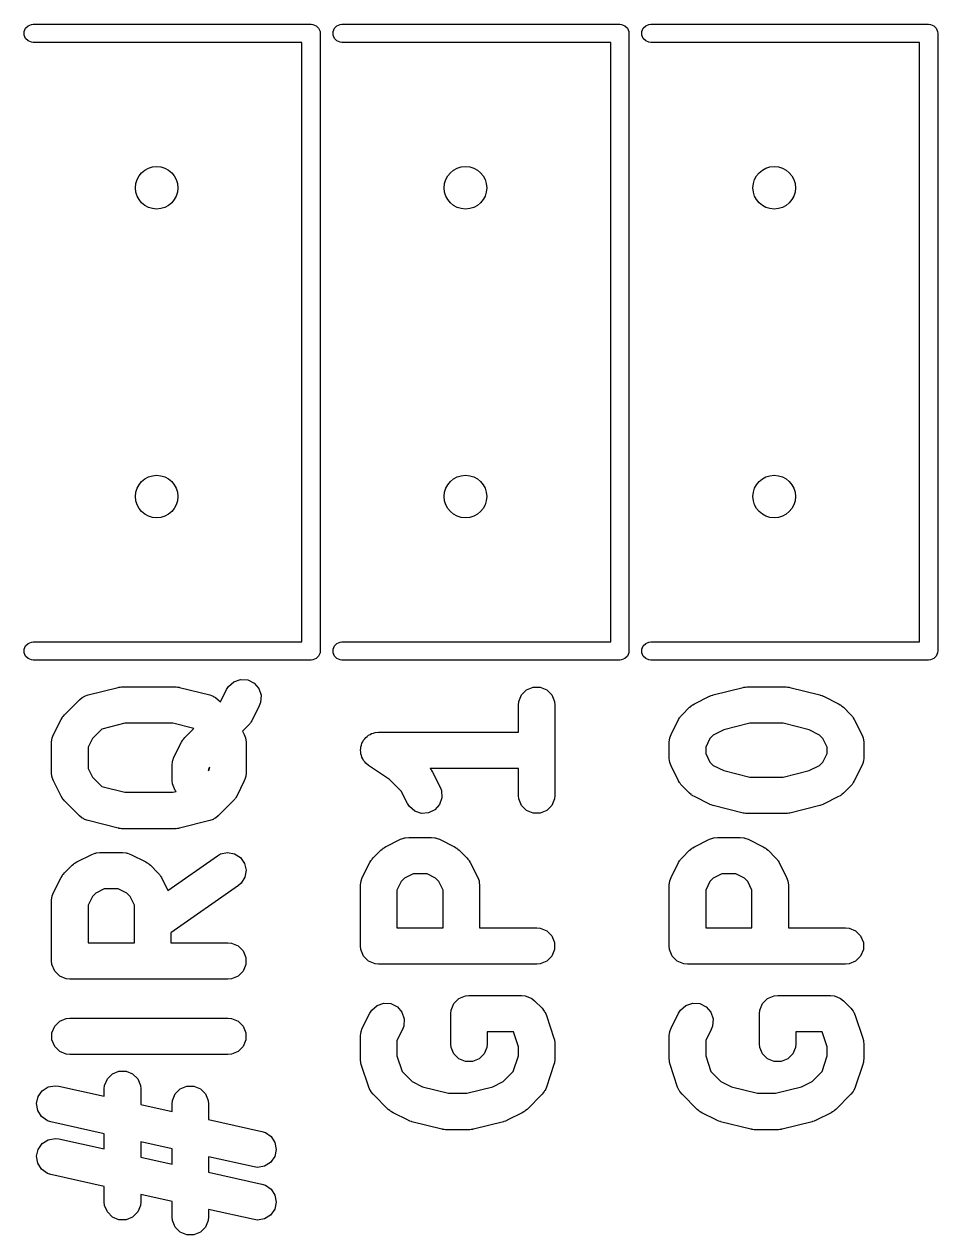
# Model space of a CAD drawing. Extents: x 4.85 to 7.17, y -4.82 to -3.28.
# Drawn here: x 5.8582 to 6.154, y -4.8171 to -4.4251 of the extents above; entities that cross this region are included whole.
import ezdxf

# ---------------------------------------------------------------- set-up
doc = ezdxf.new("R2010")
doc.units = 0
doc.header["$MEASUREMENT"] = 0
doc.layers.add('BLACK', color=7, linetype='CONTINUOUS')

msp = doc.modelspace()

# ---------------------------------------------------------------- linework, layer by layer
at = {"layer": 'BLACK', "linetype": 'CONTINUOUS'}
for p, q in [((5.85861, -4.42642), (5.85942, -4.4256)), ((5.85942, -4.4256), (5.86049, -4.42516)), ((5.86049, -4.42516), (5.86106, -4.42511)), ((5.86106, -4.42511), (5.95106, -4.42511)), ((5.95106, -4.42511), (5.95164, -4.42516)), ((5.95164, -4.42516), (5.95271, -4.4256)), ((5.95271, -4.4256), (5.95352, -4.42642)), ((5.95861, -4.42642), (5.95942, -4.4256)), ((5.95942, -4.4256), (5.96049, -4.42516)), ((5.96049, -4.42516), (5.96106, -4.42511)), ((5.96106, -4.42511), (6.05106, -4.42511)), ((6.05106, -4.42511), (6.05164, -4.42516)), ((6.05164, -4.42516), (6.05271, -4.4256)), ((6.05271, -4.4256), (6.05352, -4.42642)), ((6.05861, -4.42642), (6.05942, -4.4256)), ((6.05942, -4.4256), (6.06049, -4.42516)), ((6.06049, -4.42516), (6.06106, -4.42511)), ((6.06106, -4.42511), (6.15106, -4.42511)), ((6.15106, -4.42511), (6.15164, -4.42516)), ((6.15164, -4.42516), (6.15271, -4.4256)), ((6.15271, -4.4256), (6.15352, -4.42642)), ((5.85817, -4.42748), (5.85861, -4.42642)), ((5.85817, -4.42863), (5.85817, -4.42748)), ((5.85861, -4.4297), (5.85817, -4.42863)), ((5.95352, -4.42642), (5.95396, -4.42748)), ((5.95396, -4.42748), (5.95402, -4.42806)), ((5.95402, -4.42806), (5.95402, -4.62806)), ((5.95817, -4.42748), (5.95861, -4.42642)), ((5.95817, -4.42863), (5.95817, -4.42748)), ((5.95861, -4.4297), (5.95817, -4.42863)), ((6.05352, -4.42642), (6.05396, -4.42748)), ((6.05396, -4.42748), (6.05402, -4.42806)), ((6.05402, -4.42806), (6.05402, -4.62806)), ((6.05817, -4.42748), (6.05861, -4.42642)), ((6.05817, -4.42863), (6.05817, -4.42748)), ((6.05861, -4.4297), (6.05817, -4.42863)), ((6.15352, -4.42642), (6.15396, -4.42748)), ((6.15396, -4.42748), (6.15402, -4.42806)), ((6.15402, -4.42806), (6.15402, -4.62806)), ((5.85942, -4.43051), (5.85861, -4.4297)), ((5.86049, -4.43095), (5.85942, -4.43051)), ((5.86106, -4.43101), (5.86049, -4.43095)), ((5.94811, -4.43101), (5.86106, -4.43101)), ((5.94811, -4.62511), (5.94811, -4.43101)), ((5.95942, -4.43051), (5.95861, -4.4297)), ((5.96049, -4.43095), (5.95942, -4.43051)), ((5.96106, -4.43101), (5.96049, -4.43095)), ((6.04811, -4.43101), (5.96106, -4.43101)), ((6.04811, -4.62511), (6.04811, -4.43101)), ((6.05942, -4.43051), (6.05861, -4.4297)), ((6.06049, -4.43095), (6.05942, -4.43051)), ((6.06106, -4.43101), (6.06049, -4.43095)), ((6.14811, -4.43101), (6.06106, -4.43101)), ((6.14811, -4.62511), (6.14811, -4.43101)), ((5.85942, -4.6256), (5.86049, -4.62516)), ((5.86049, -4.62516), (5.86106, -4.62511)), ((5.86106, -4.62511), (5.94811, -4.62511)), ((5.95942, -4.6256), (5.96049, -4.62516)), ((5.96049, -4.62516), (5.96106, -4.62511)), ((5.96106, -4.62511), (6.04811, -4.62511)), ((6.05942, -4.6256), (6.06049, -4.62516)), ((6.06049, -4.62516), (6.06106, -4.62511)), ((6.06106, -4.62511), (6.14811, -4.62511)), ((5.85817, -4.62748), (5.85861, -4.62642)), ((5.85817, -4.62863), (5.85817, -4.62748)), ((5.85861, -4.6297), (5.85817, -4.62863)), ((5.85861, -4.62642), (5.85942, -4.6256)), ((5.95396, -4.62863), (5.95352, -4.6297)), ((5.95402, -4.62806), (5.95396, -4.62863)), ((5.95817, -4.62748), (5.95861, -4.62642)), ((5.95817, -4.62863), (5.95817, -4.62748)), ((5.95861, -4.6297), (5.95817, -4.62863)), ((5.95861, -4.62642), (5.95942, -4.6256)), ((6.05396, -4.62863), (6.05352, -4.6297)), ((6.05402, -4.62806), (6.05396, -4.62863)), ((6.05817, -4.62748), (6.05861, -4.62642)), ((6.05817, -4.62863), (6.05817, -4.62748)), ((6.05861, -4.6297), (6.05817, -4.62863)), ((6.05861, -4.62642), (6.05942, -4.6256)), ((6.15396, -4.62863), (6.15352, -4.6297)), ((6.15402, -4.62806), (6.15396, -4.62863)), ((5.85942, -4.63051), (5.85861, -4.6297)), ((5.86049, -4.63095), (5.85942, -4.63051)), ((5.86106, -4.63101), (5.86049, -4.63095)), ((5.95106, -4.63101), (5.86106, -4.63101)), ((5.95164, -4.63095), (5.95106, -4.63101)), ((5.95271, -4.63051), (5.95164, -4.63095)), ((5.95352, -4.6297), (5.95271, -4.63051)), ((5.95942, -4.63051), (5.95861, -4.6297)), ((5.96049, -4.63095), (5.95942, -4.63051)), ((5.96106, -4.63101), (5.96049, -4.63095)), ((6.05106, -4.63101), (5.96106, -4.63101)), ((6.05164, -4.63095), (6.05106, -4.63101)), ((6.05271, -4.63051), (6.05164, -4.63095)), ((6.05352, -4.6297), (6.05271, -4.63051)), ((6.05942, -4.63051), (6.05861, -4.6297)), ((6.06049, -4.63095), (6.05942, -4.63051)), ((6.06106, -4.63101), (6.06049, -4.63095)), ((6.15106, -4.63101), (6.06106, -4.63101)), ((6.15164, -4.63095), (6.15106, -4.63101)), ((6.15271, -4.63051), (6.15164, -4.63095)), ((6.15352, -4.6297), (6.15271, -4.63051)), ((5.87883, -4.64229), (5.88857, -4.63985)), ((5.88857, -4.63985), (5.88877, -4.63982)), ((5.88877, -4.63982), (5.88886, -4.63979)), ((5.88886, -4.63979), (5.88929, -4.63974)), ((5.88929, -4.63974), (5.88972, -4.63968)), ((5.88972, -4.63968), (5.88981, -4.63969)), ((5.88981, -4.63969), (5.89001, -4.63967)), ((5.89001, -4.63967), (5.90707, -4.63967)), ((5.90707, -4.63967), (5.90727, -4.63969)), ((5.90727, -4.63969), (5.90735, -4.63968)), ((5.90735, -4.63968), (5.90779, -4.63974)), ((5.90779, -4.63974), (5.90822, -4.63979)), ((5.90822, -4.63979), (5.9083, -4.63982)), ((5.9083, -4.63982), (5.9085, -4.63985)), ((5.9085, -4.63985), (5.91825, -4.64229)), ((5.92171, -4.64452), (5.92372, -4.6405)), ((5.92372, -4.6405), (5.92434, -4.63952)), ((5.92434, -4.63952), (5.92608, -4.63801)), ((5.92608, -4.63801), (5.92826, -4.63728)), ((5.92826, -4.63728), (5.93056, -4.63744)), ((5.93056, -4.63744), (5.93262, -4.63848)), ((5.93262, -4.63848), (5.93413, -4.64022)), ((5.93413, -4.64022), (5.93486, -4.6424)), ((6.01922, -4.6423), (6.02085, -4.64067)), ((6.02085, -4.64067), (6.02298, -4.63979)), ((6.02298, -4.63979), (6.02528, -4.63979)), ((6.02528, -4.63979), (6.02741, -4.64067)), ((6.02741, -4.64067), (6.02904, -4.6423)), ((6.08126, -4.64229), (6.09101, -4.63985)), ((6.09101, -4.63985), (6.09121, -4.63982)), ((6.09121, -4.63982), (6.09129, -4.63979)), ((6.09129, -4.63979), (6.09173, -4.63974)), ((6.09173, -4.63974), (6.09216, -4.63968)), ((6.09216, -4.63968), (6.09224, -4.63969)), ((6.09224, -4.63969), (6.09244, -4.63967)), ((6.09244, -4.63967), (6.10463, -4.63967)), ((6.10463, -4.63967), (6.10483, -4.63969)), ((6.10483, -4.63969), (6.10492, -4.63968)), ((6.10492, -4.63968), (6.10535, -4.63974)), ((6.10535, -4.63974), (6.10578, -4.63979)), ((6.10578, -4.63979), (6.10586, -4.63982)), ((6.10586, -4.63982), (6.10606, -4.63985)), ((6.10606, -4.63985), (6.11581, -4.64229)), ((5.87121, -4.64871), (5.87608, -4.64384)), ((5.87608, -4.64384), (5.87698, -4.6431)), ((5.87698, -4.6431), (5.87738, -4.64294)), ((5.87738, -4.64294), (5.87774, -4.64268)), ((5.87774, -4.64268), (5.87883, -4.64229)), ((5.91825, -4.64229), (5.91934, -4.64268)), ((5.91934, -4.64268), (5.91969, -4.64294)), ((5.91969, -4.64294), (5.9201, -4.6431)), ((5.9201, -4.6431), (5.92099, -4.64384)), ((5.92099, -4.64384), (5.92169, -4.64454)), ((5.92169, -4.64454), (5.92171, -4.64452)), ((5.9347, -4.6447), (5.93428, -4.64578)), ((5.93486, -4.6424), (5.9347, -4.6447)), ((6.01822, -4.64558), (6.01834, -4.64443)), ((6.01834, -4.64443), (6.01922, -4.6423)), ((6.02904, -4.6423), (6.02992, -4.64443)), ((6.02992, -4.64443), (6.03003, -4.64558)), ((6.07518, -4.64517), (6.08005, -4.64273)), ((6.08005, -4.64273), (6.08014, -4.6427)), ((6.08014, -4.6427), (6.08017, -4.64268)), ((6.08017, -4.64268), (6.08066, -4.6425)), ((6.08066, -4.6425), (6.08114, -4.64232)), ((6.08114, -4.64232), (6.08118, -4.64232)), ((6.08118, -4.64232), (6.08126, -4.64229)), ((6.11581, -4.64229), (6.1159, -4.64232)), ((6.1159, -4.64232), (6.11594, -4.64232)), ((6.11594, -4.64232), (6.11642, -4.6425)), ((6.11642, -4.6425), (6.1169, -4.64268)), ((6.1169, -4.64268), (6.11694, -4.6427)), ((6.11694, -4.6427), (6.11702, -4.64273)), ((6.11702, -4.64273), (6.12189, -4.64517)), ((5.87084, -4.64917), (5.87121, -4.64871)), ((5.93428, -4.64578), (5.93185, -4.65066)), ((6.01822, -4.6543), (6.01822, -4.64558)), ((6.03003, -4.64558), (6.03003, -4.67482)), ((6.07084, -4.64917), (6.07121, -4.64871)), ((6.07121, -4.64871), (6.07365, -4.64628)), ((6.07365, -4.64628), (6.0741, -4.6459)), ((6.0741, -4.6459), (6.0742, -4.64579)), ((6.0742, -4.64579), (6.07438, -4.64567)), ((6.07438, -4.64567), (6.07454, -4.64554)), ((6.07454, -4.64554), (6.07468, -4.64548)), ((6.07468, -4.64548), (6.07518, -4.64517)), ((6.12189, -4.64517), (6.12239, -4.64548)), ((6.12239, -4.64548), (6.12253, -4.64554)), ((6.12253, -4.64554), (6.1227, -4.64567)), ((6.1227, -4.64567), (6.12287, -4.64579)), ((6.12287, -4.64579), (6.12298, -4.6459)), ((6.12298, -4.6459), (6.12343, -4.64628)), ((6.12343, -4.64628), (6.12587, -4.64871)), ((6.12587, -4.64871), (6.12624, -4.64917)), ((5.86766, -4.65512), (5.8701, -4.65025)), ((5.8701, -4.65025), (5.87041, -4.64975)), ((5.87041, -4.64975), (5.87047, -4.64961)), ((5.87047, -4.64961), (5.87061, -4.64945)), ((5.87061, -4.64945), (5.87072, -4.64927)), ((5.87072, -4.64927), (5.87084, -4.64917)), ((5.89073, -4.65148), (5.88328, -4.65335)), ((5.90634, -4.65148), (5.89073, -4.65148)), ((5.91306, -4.65316), (5.90634, -4.65148)), ((5.93074, -4.65219), (5.92888, -4.65406)), ((5.93111, -4.65174), (5.93074, -4.65219)), ((5.93123, -4.65164), (5.93111, -4.65174)), ((5.93134, -4.65146), (5.93123, -4.65164)), ((5.93148, -4.6513), (5.93134, -4.65146)), ((5.93154, -4.65115), (5.93148, -4.6513)), ((5.93185, -4.65066), (5.93154, -4.65115)), ((6.06766, -4.65512), (6.0701, -4.65025)), ((6.0701, -4.65025), (6.07041, -4.64975)), ((6.07041, -4.64975), (6.07047, -4.64961)), ((6.07047, -4.64961), (6.07061, -4.64945)), ((6.07061, -4.64945), (6.07072, -4.64927)), ((6.07072, -4.64927), (6.07084, -4.64917)), ((6.09317, -4.65148), (6.08476, -4.65359)), ((6.1039, -4.65148), (6.09317, -4.65148)), ((6.11232, -4.65359), (6.1039, -4.65148)), ((6.12624, -4.64917), (6.12636, -4.64927)), ((6.12636, -4.64927), (6.12647, -4.64945)), ((6.12647, -4.64945), (6.1266, -4.64961)), ((6.1266, -4.64961), (6.12666, -4.64975)), ((6.12666, -4.64975), (6.12697, -4.65025)), ((6.12697, -4.65025), (6.12941, -4.65512)), ((5.86704, -4.65776), (5.86715, -4.65661)), ((5.86715, -4.65661), (5.86724, -4.65642)), ((5.86724, -4.65642), (5.86725, -4.6562)), ((5.86725, -4.6562), (5.86766, -4.65512)), ((5.88024, -4.65639), (5.87885, -4.65916)), ((5.88328, -4.65335), (5.88024, -4.65639)), ((5.90947, -4.65692), (5.9096, -4.65676)), ((5.9096, -4.65676), (5.90971, -4.65658)), ((5.90971, -4.65658), (5.90983, -4.65648)), ((5.90983, -4.65648), (5.9102, -4.65603)), ((5.9102, -4.65603), (5.91306, -4.65316)), ((5.92888, -4.65406), (5.92941, -4.65512)), ((5.92941, -4.65512), (5.92982, -4.6562)), ((5.92982, -4.6562), (5.92984, -4.65642)), ((5.92984, -4.65642), (5.92992, -4.65661)), ((5.92992, -4.65661), (5.93003, -4.65776)), ((5.96804, -4.65692), (5.96845, -4.65651)), ((5.96845, -4.65651), (5.96877, -4.65603)), ((5.96877, -4.65603), (5.96925, -4.6557)), ((5.96925, -4.6557), (5.96967, -4.65529)), ((5.96967, -4.65529), (5.9702, -4.65507)), ((5.9702, -4.65507), (5.97068, -4.65475)), ((5.97068, -4.65475), (5.97125, -4.65463)), ((5.97125, -4.65463), (5.97179, -4.65441)), ((5.97179, -4.65441), (5.97293, -4.6543)), ((5.97293, -4.6543), (5.97294, -4.6543)), ((5.97294, -4.6543), (5.97294, -4.6543)), ((5.97294, -4.6543), (5.97295, -4.6543)), ((5.97295, -4.6543), (6.01822, -4.6543)), ((6.06704, -4.65776), (6.06715, -4.65661)), ((6.06715, -4.65661), (6.06724, -4.65642)), ((6.06724, -4.65642), (6.06725, -4.6562)), ((6.06725, -4.6562), (6.06766, -4.65512)), ((6.08024, -4.65639), (6.07885, -4.65916)), ((6.08132, -4.65531), (6.08024, -4.65639)), ((6.08476, -4.65359), (6.08132, -4.65531)), ((6.11576, -4.65531), (6.11232, -4.65359)), ((6.11684, -4.65639), (6.11576, -4.65531)), ((6.11822, -4.65916), (6.11684, -4.65639)), ((6.12941, -4.65512), (6.12982, -4.6562)), ((6.12982, -4.6562), (6.12984, -4.65642)), ((6.12984, -4.65642), (6.12992, -4.65661)), ((6.12992, -4.65661), (6.13003, -4.65776)), ((5.86704, -4.66751), (5.86704, -4.65776)), ((5.87885, -4.65916), (5.87885, -4.66612)), ((5.90666, -4.66243), (5.9091, -4.65756)), ((5.9091, -4.65756), (5.90941, -4.65706)), ((5.90941, -4.65706), (5.90947, -4.65692)), ((5.93003, -4.65776), (5.93003, -4.66751)), ((5.96704, -4.66021), (5.96715, -4.65963)), ((5.96715, -4.66077), (5.96704, -4.66021)), ((5.96715, -4.65905), (5.96738, -4.65851)), ((5.96715, -4.65963), (5.96715, -4.65905)), ((5.96715, -4.66135), (5.96715, -4.66077)), ((5.96738, -4.65851), (5.96749, -4.65795)), ((5.96749, -4.65795), (5.96781, -4.65746)), ((5.96781, -4.65746), (5.96804, -4.65692)), ((6.06704, -4.66264), (6.06704, -4.65776)), ((6.07885, -4.65916), (6.07885, -4.66124)), ((6.11822, -4.66124), (6.11822, -4.65916)), ((6.13003, -4.65776), (6.13003, -4.66264)), ((5.90604, -4.66508), (5.90615, -4.66392)), ((5.90615, -4.66392), (5.90623, -4.66373)), ((5.90623, -4.66373), (5.90625, -4.66352)), ((5.90625, -4.66352), (5.90666, -4.66243)), ((5.96738, -4.66189), (5.96715, -4.66135)), ((5.96749, -4.66247), (5.96738, -4.66189)), ((5.96782, -4.66295), (5.96749, -4.66247)), ((5.96804, -4.66348), (5.96782, -4.66295)), ((5.96845, -4.6639), (5.96804, -4.66348)), ((5.96878, -4.66438), (5.96845, -4.6639)), ((5.96966, -4.66511), (5.96878, -4.66438)), ((6.06715, -4.66379), (6.06704, -4.66264)), ((6.06724, -4.66399), (6.06715, -4.66379)), ((6.06725, -4.6642), (6.06724, -4.66399)), ((6.06766, -4.66528), (6.06725, -4.6642)), ((6.07885, -4.66124), (6.08024, -4.66401)), ((6.08024, -4.66401), (6.08132, -4.6651)), ((6.11576, -4.6651), (6.11684, -4.66401)), ((6.11684, -4.66401), (6.11822, -4.66124)), ((6.12982, -4.6642), (6.12941, -4.66528)), ((6.12984, -4.66399), (6.12982, -4.6642)), ((6.12992, -4.66379), (6.12984, -4.66399)), ((6.13003, -4.66264), (6.12992, -4.66379)), ((5.86715, -4.66866), (5.86704, -4.66751)), ((5.87885, -4.66612), (5.88024, -4.66889)), ((5.90604, -4.66995), (5.90604, -4.66508)), ((5.91822, -4.66572), (5.91785, -4.66647)), ((5.91785, -4.66687), (5.91822, -4.66612)), ((5.91785, -4.66647), (5.91785, -4.66687)), ((5.91822, -4.66612), (5.91822, -4.66572)), ((5.93003, -4.66751), (5.92992, -4.66866)), ((5.96967, -4.66511), (5.96966, -4.66511)), ((5.9765, -4.66966), (5.96967, -4.66511)), ((5.96967, -4.66511), (5.96967, -4.66511)), ((5.96967, -4.66511), (5.96967, -4.66511)), ((6.01822, -4.66611), (5.98958, -4.66611)), ((5.98958, -4.66611), (5.98968, -4.66623)), ((5.98968, -4.66623), (5.9898, -4.66633)), ((5.9898, -4.66633), (5.98991, -4.66651)), ((5.98991, -4.66651), (5.99004, -4.66667)), ((5.99004, -4.66667), (5.9901, -4.66681)), ((5.9901, -4.66681), (5.99041, -4.66731)), ((5.99041, -4.66731), (5.99285, -4.67218)), ((6.01822, -4.67482), (6.01822, -4.66611)), ((6.0701, -4.67015), (6.06766, -4.66528)), ((6.08132, -4.6651), (6.08476, -4.66681)), ((6.08476, -4.66681), (6.09317, -4.66892)), ((6.1039, -4.66892), (6.11232, -4.66681)), ((6.11232, -4.66681), (6.11576, -4.6651)), ((6.12941, -4.66528), (6.12697, -4.67015)), ((5.86724, -4.66886), (5.86715, -4.66866)), ((5.86725, -4.66907), (5.86724, -4.66886)), ((5.86766, -4.67015), (5.86725, -4.66907)), ((5.8701, -4.67503), (5.86766, -4.67015)), ((5.88024, -4.66889), (5.88328, -4.67193)), ((5.88328, -4.67193), (5.89073, -4.67379)), ((5.90615, -4.6711), (5.90604, -4.66995)), ((5.90703, -4.67323), (5.90615, -4.6711)), ((5.92941, -4.67015), (5.92697, -4.67503)), ((5.92982, -4.66907), (5.92941, -4.67015)), ((5.92984, -4.66886), (5.92982, -4.66907)), ((5.92992, -4.66866), (5.92984, -4.66886)), ((5.98028, -4.67345), (5.9765, -4.66966)), ((5.99285, -4.67218), (5.99327, -4.67326)), ((6.07041, -4.67065), (6.0701, -4.67015)), ((6.07047, -4.67079), (6.07041, -4.67065)), ((6.07061, -4.67096), (6.07047, -4.67079)), ((6.07072, -4.67113), (6.07061, -4.67096)), ((6.07084, -4.67124), (6.07072, -4.67113)), ((6.07121, -4.67169), (6.07084, -4.67124)), ((6.07365, -4.67413), (6.07121, -4.67169)), ((6.09317, -4.66892), (6.1039, -4.66892)), ((6.12587, -4.67169), (6.12343, -4.67413)), ((6.12624, -4.67124), (6.12587, -4.67169)), ((6.12636, -4.67113), (6.12624, -4.67124)), ((6.12647, -4.67096), (6.12636, -4.67113)), ((6.1266, -4.67079), (6.12647, -4.67096)), ((6.12666, -4.67065), (6.1266, -4.67079)), ((6.12697, -4.67015), (6.12666, -4.67065)), ((5.87041, -4.67552), (5.8701, -4.67503)), ((5.87047, -4.67567), (5.87041, -4.67552)), ((5.87061, -4.67583), (5.87047, -4.67567)), ((5.87072, -4.67601), (5.87061, -4.67583)), ((5.87084, -4.67611), (5.87072, -4.67601)), ((5.87121, -4.67656), (5.87084, -4.67611)), ((5.89073, -4.67379), (5.90634, -4.67379)), ((5.90634, -4.67379), (5.90734, -4.67354)), ((5.90734, -4.67354), (5.90703, -4.67323)), ((5.92624, -4.67611), (5.92587, -4.67656)), ((5.92636, -4.67601), (5.92624, -4.67611)), ((5.92647, -4.67583), (5.92636, -4.67601)), ((5.9266, -4.67567), (5.92647, -4.67583)), ((5.92666, -4.67552), (5.9266, -4.67567)), ((5.92697, -4.67503), (5.92666, -4.67552)), ((5.98229, -4.67747), (5.98028, -4.67345)), ((5.99343, -4.67556), (5.9927, -4.67775)), ((5.99327, -4.67326), (5.99343, -4.67556)), ((6.01834, -4.67598), (6.01822, -4.67482)), ((6.01922, -4.67811), (6.01834, -4.67598)), ((6.02992, -4.67598), (6.02904, -4.67811)), ((6.03003, -4.67482), (6.02992, -4.67598)), ((6.0741, -4.6745), (6.07365, -4.67413)), ((6.0742, -4.67462), (6.0741, -4.6745)), ((6.07438, -4.67473), (6.0742, -4.67462)), ((6.07454, -4.67486), (6.07438, -4.67473)), ((6.07468, -4.67492), (6.07454, -4.67486)), ((6.07518, -4.67523), (6.07468, -4.67492)), ((6.08005, -4.67767), (6.07518, -4.67523)), ((6.12189, -4.67523), (6.11702, -4.67767)), ((6.12239, -4.67492), (6.12189, -4.67523)), ((6.12253, -4.67486), (6.12239, -4.67492)), ((6.1227, -4.67473), (6.12253, -4.67486)), ((6.12287, -4.67462), (6.1227, -4.67473)), ((6.12298, -4.6745), (6.12287, -4.67462)), ((6.12343, -4.67413), (6.12298, -4.6745)), ((5.87608, -4.68144), (5.87121, -4.67656)), ((5.92587, -4.67656), (5.92099, -4.68144)), ((5.9829, -4.67844), (5.98229, -4.67747)), ((5.98465, -4.67995), (5.9829, -4.67844)), ((5.98683, -4.68068), (5.98465, -4.67995)), ((5.99119, -4.67949), (5.98913, -4.68052)), ((5.9927, -4.67775), (5.99119, -4.67949)), ((6.02085, -4.67973), (6.01922, -4.67811)), ((6.02298, -4.68062), (6.02085, -4.67973)), ((6.02741, -4.67973), (6.02528, -4.68062)), ((6.02904, -4.67811), (6.02741, -4.67973)), ((6.08014, -4.6777), (6.08005, -4.67767)), ((6.08017, -4.67773), (6.08014, -4.6777)), ((6.08066, -4.6779), (6.08017, -4.67773)), ((6.08114, -4.67808), (6.08066, -4.6779)), ((6.08118, -4.67809), (6.08114, -4.67808)), ((6.08126, -4.67812), (6.08118, -4.67809)), ((6.09101, -4.68055), (6.08126, -4.67812)), ((6.11581, -4.67812), (6.10606, -4.68055)), ((6.1159, -4.67809), (6.11581, -4.67812)), ((6.11594, -4.67808), (6.1159, -4.67809)), ((6.11642, -4.6779), (6.11594, -4.67808)), ((6.1169, -4.67773), (6.11642, -4.6779)), ((6.11694, -4.6777), (6.1169, -4.67773)), ((6.11702, -4.67767), (6.11694, -4.6777)), ((5.87698, -4.68217), (5.87608, -4.68144)), ((5.87738, -4.68234), (5.87698, -4.68217)), ((5.87774, -4.6826), (5.87738, -4.68234)), ((5.87883, -4.68299), (5.87774, -4.6826)), ((5.88857, -4.68543), (5.87883, -4.68299)), ((5.91825, -4.68299), (5.9085, -4.68543)), ((5.91934, -4.6826), (5.91825, -4.68299)), ((5.91969, -4.68234), (5.91934, -4.6826)), ((5.9201, -4.68217), (5.91969, -4.68234)), ((5.92099, -4.68144), (5.9201, -4.68217)), ((5.98913, -4.68052), (5.98683, -4.68068)), ((6.02528, -4.68062), (6.02298, -4.68062)), ((6.09121, -4.68058), (6.09101, -4.68055)), ((6.09129, -4.68062), (6.09121, -4.68058)), ((6.09173, -4.68066), (6.09129, -4.68062)), ((6.09216, -4.68072), (6.09173, -4.68066)), ((6.09224, -4.68071), (6.09216, -4.68072)), ((6.09244, -4.68073), (6.09224, -4.68071)), ((6.10463, -4.68073), (6.09244, -4.68073)), ((6.10483, -4.68071), (6.10463, -4.68073)), ((6.10492, -4.68072), (6.10483, -4.68071)), ((6.10535, -4.68066), (6.10492, -4.68072)), ((6.10578, -4.68062), (6.10535, -4.68066)), ((6.10586, -4.68058), (6.10578, -4.68062)), ((6.10606, -4.68055), (6.10586, -4.68058)), ((5.88877, -4.68546), (5.88857, -4.68543)), ((5.88886, -4.68549), (5.88877, -4.68546)), ((5.88929, -4.68553), (5.88886, -4.68549)), ((5.88972, -4.6856), (5.88929, -4.68553)), ((5.88981, -4.68558), (5.88972, -4.6856)), ((5.89001, -4.6856), (5.88981, -4.68558)), ((5.90707, -4.6856), (5.89001, -4.6856)), ((5.90727, -4.68558), (5.90707, -4.6856)), ((5.90735, -4.6856), (5.90727, -4.68558)), ((5.90779, -4.68553), (5.90735, -4.6856)), ((5.90822, -4.68549), (5.90779, -4.68553)), ((5.9083, -4.68546), (5.90822, -4.68549)), ((5.9085, -4.68543), (5.9083, -4.68546)), ((5.9741, -4.69221), (5.9742, -4.69209)), ((5.9742, -4.69209), (5.97438, -4.69198)), ((5.97438, -4.69198), (5.97454, -4.69185)), ((5.97454, -4.69185), (5.97468, -4.69179)), ((5.97468, -4.69179), (5.97518, -4.69148)), ((5.97518, -4.69148), (5.98005, -4.68904)), ((5.98005, -4.68904), (5.98114, -4.68863)), ((5.98114, -4.68863), (5.98135, -4.68861)), ((5.98135, -4.68861), (5.98154, -4.68853)), ((5.98154, -4.68853), (5.9827, -4.68842)), ((5.9827, -4.68842), (5.99001, -4.68842)), ((5.99001, -4.68842), (5.99116, -4.68853)), ((5.99116, -4.68853), (5.99136, -4.68861)), ((5.99136, -4.68861), (5.99157, -4.68863)), ((5.99157, -4.68863), (5.99265, -4.68904)), ((5.99265, -4.68904), (5.99752, -4.69148)), ((5.99752, -4.69148), (5.99802, -4.69179)), ((5.99802, -4.69179), (5.99816, -4.69185)), ((5.99816, -4.69185), (5.99832, -4.69198)), ((5.99832, -4.69198), (5.9985, -4.69209)), ((5.9985, -4.69209), (5.9986, -4.69221)), ((6.0741, -4.69221), (6.0742, -4.69209)), ((6.0742, -4.69209), (6.07438, -4.69198)), ((6.07438, -4.69198), (6.07454, -4.69185)), ((6.07454, -4.69185), (6.07468, -4.69179)), ((6.07468, -4.69179), (6.07518, -4.69148)), ((6.07518, -4.69148), (6.08005, -4.68904)), ((6.08005, -4.68904), (6.08114, -4.68863)), ((6.08114, -4.68863), (6.08135, -4.68861)), ((6.08135, -4.68861), (6.08154, -4.68853)), ((6.08154, -4.68853), (6.0827, -4.68842)), ((6.0827, -4.68842), (6.09001, -4.68842)), ((6.09001, -4.68842), (6.09116, -4.68853)), ((6.09116, -4.68853), (6.09136, -4.68861)), ((6.09136, -4.68861), (6.09157, -4.68863)), ((6.09157, -4.68863), (6.09265, -4.68904)), ((6.09265, -4.68904), (6.09752, -4.69148)), ((6.09752, -4.69148), (6.09802, -4.69179)), ((6.09802, -4.69179), (6.09816, -4.69185)), ((6.09816, -4.69185), (6.09832, -4.69198)), ((6.09832, -4.69198), (6.0985, -4.69209)), ((6.0985, -4.69209), (6.0986, -4.69221)), ((5.87518, -4.69635), (5.88005, -4.69391)), ((5.88005, -4.69391), (5.88114, -4.6935)), ((5.88114, -4.6935), (5.88135, -4.69349)), ((5.88135, -4.69349), (5.88154, -4.6934)), ((5.88154, -4.6934), (5.8827, -4.69329)), ((5.8827, -4.69329), (5.89001, -4.69329)), ((5.89001, -4.69329), (5.89116, -4.6934)), ((5.89116, -4.6934), (5.89136, -4.69349)), ((5.89136, -4.69349), (5.89157, -4.6935)), ((5.89157, -4.6935), (5.89265, -4.69391)), ((5.89265, -4.69391), (5.89752, -4.69635)), ((5.90468, -4.7056), (5.92074, -4.69436)), ((5.92074, -4.69436), (5.92175, -4.69379)), ((5.92175, -4.69379), (5.924, -4.69329)), ((5.924, -4.69329), (5.92627, -4.69369)), ((5.92627, -4.69369), (5.92821, -4.69493)), ((5.92821, -4.69493), (5.92953, -4.69682)), ((5.9701, -4.69656), (5.97041, -4.69606)), ((5.97041, -4.69606), (5.97047, -4.69592)), ((5.97047, -4.69592), (5.97061, -4.69575)), ((5.97061, -4.69575), (5.97072, -4.69558)), ((5.97072, -4.69558), (5.97084, -4.69547)), ((5.97084, -4.69547), (5.97121, -4.69502)), ((5.97121, -4.69502), (5.97365, -4.69258)), ((5.97365, -4.69258), (5.9741, -4.69221)), ((5.9986, -4.69221), (5.99906, -4.69258)), ((5.99906, -4.69258), (6.00149, -4.69502)), ((6.00149, -4.69502), (6.00187, -4.69547)), ((6.00187, -4.69547), (6.00198, -4.69558)), ((6.00198, -4.69558), (6.0021, -4.69575)), ((6.0021, -4.69575), (6.00223, -4.69592)), ((6.00223, -4.69592), (6.00229, -4.69606)), ((6.00229, -4.69606), (6.0026, -4.69656)), ((6.0701, -4.69656), (6.07041, -4.69606)), ((6.07041, -4.69606), (6.07047, -4.69592)), ((6.07047, -4.69592), (6.07061, -4.69575)), ((6.07061, -4.69575), (6.07072, -4.69558)), ((6.07072, -4.69558), (6.07084, -4.69547)), ((6.07084, -4.69547), (6.07121, -4.69502)), ((6.07121, -4.69502), (6.07365, -4.69258)), ((6.07365, -4.69258), (6.0741, -4.69221)), ((6.0986, -4.69221), (6.09906, -4.69258)), ((6.09906, -4.69258), (6.10149, -4.69502)), ((6.10149, -4.69502), (6.10187, -4.69547)), ((6.10187, -4.69547), (6.10198, -4.69558)), ((6.10198, -4.69558), (6.1021, -4.69575)), ((6.1021, -4.69575), (6.10223, -4.69592)), ((6.10223, -4.69592), (6.10229, -4.69606)), ((6.10229, -4.69606), (6.1026, -4.69656)), ((5.87084, -4.70035), (5.87121, -4.69989)), ((5.87121, -4.69989), (5.87365, -4.69746)), ((5.87365, -4.69746), (5.8741, -4.69709)), ((5.8741, -4.69709), (5.8742, -4.69697)), ((5.8742, -4.69697), (5.87438, -4.69686)), ((5.87438, -4.69686), (5.87454, -4.69672)), ((5.87454, -4.69672), (5.87468, -4.69666)), ((5.87468, -4.69666), (5.87518, -4.69635)), ((5.89752, -4.69635), (5.89802, -4.69666)), ((5.89802, -4.69666), (5.89816, -4.69672)), ((5.89816, -4.69672), (5.89832, -4.69686)), ((5.89832, -4.69686), (5.8985, -4.69697)), ((5.8985, -4.69697), (5.8986, -4.69709)), ((5.8986, -4.69709), (5.89906, -4.69746)), ((5.89906, -4.69746), (5.90149, -4.69989)), ((5.90149, -4.69989), (5.90187, -4.70035)), ((5.92953, -4.69682), (5.93003, -4.69907)), ((5.93003, -4.69907), (5.92963, -4.70134)), ((5.96766, -4.70143), (5.9701, -4.69656)), ((6.0026, -4.69656), (6.00504, -4.70143)), ((6.06766, -4.70143), (6.0701, -4.69656)), ((6.1026, -4.69656), (6.10504, -4.70143)), ((5.86766, -4.7063), (5.8701, -4.70143)), ((5.8701, -4.70143), (5.87041, -4.70093)), ((5.87041, -4.70093), (5.87047, -4.70079)), ((5.87047, -4.70079), (5.87061, -4.70063)), ((5.87061, -4.70063), (5.87072, -4.70045)), ((5.87072, -4.70045), (5.87084, -4.70035)), ((5.90187, -4.70035), (5.90198, -4.70045)), ((5.90198, -4.70045), (5.9021, -4.70063)), ((5.9021, -4.70063), (5.90223, -4.70079)), ((5.90223, -4.70079), (5.90229, -4.70093)), ((5.90229, -4.70093), (5.9026, -4.70143)), ((5.9026, -4.70143), (5.90468, -4.7056)), ((5.92839, -4.70328), (5.92751, -4.70403)), ((5.92963, -4.70134), (5.92839, -4.70328)), ((5.96704, -4.70407), (5.96715, -4.70292)), ((5.96715, -4.70292), (5.96724, -4.70272)), ((5.96724, -4.70272), (5.96725, -4.70251)), ((5.96725, -4.70251), (5.96766, -4.70143)), ((5.98024, -4.70269), (5.97885, -4.70546)), ((5.98132, -4.70161), (5.98024, -4.70269)), ((5.98409, -4.70023), (5.98132, -4.70161)), ((5.98861, -4.70023), (5.98409, -4.70023)), ((5.99138, -4.70161), (5.98861, -4.70023)), ((5.99247, -4.70269), (5.99138, -4.70161)), ((5.99385, -4.70546), (5.99247, -4.70269)), ((6.00504, -4.70143), (6.00545, -4.70251)), ((6.00545, -4.70251), (6.00547, -4.70272)), ((6.00547, -4.70272), (6.00555, -4.70292)), ((6.00555, -4.70292), (6.00566, -4.70407)), ((6.06704, -4.70407), (6.06715, -4.70292)), ((6.06715, -4.70292), (6.06724, -4.70272)), ((6.06724, -4.70272), (6.06725, -4.70251)), ((6.06725, -4.70251), (6.06766, -4.70143)), ((6.08024, -4.70269), (6.07885, -4.70546)), ((6.08132, -4.70161), (6.08024, -4.70269)), ((6.08409, -4.70023), (6.08132, -4.70161)), ((6.08861, -4.70023), (6.08409, -4.70023)), ((6.09138, -4.70161), (6.08861, -4.70023)), ((6.09247, -4.70269), (6.09138, -4.70161)), ((6.09385, -4.70546), (6.09247, -4.70269)), ((6.10504, -4.70143), (6.10545, -4.70251)), ((6.10545, -4.70251), (6.10547, -4.70272)), ((6.10547, -4.70272), (6.10555, -4.70292)), ((6.10555, -4.70292), (6.10566, -4.70407)), ((5.86704, -4.70894), (5.86715, -4.70779)), ((5.86715, -4.70779), (5.86724, -4.7076)), ((5.86724, -4.7076), (5.86725, -4.70739)), ((5.86725, -4.70739), (5.86766, -4.7063)), ((5.88024, -4.70757), (5.87885, -4.71034)), ((5.88132, -4.70649), (5.88024, -4.70757)), ((5.88409, -4.7051), (5.88132, -4.70649)), ((5.88861, -4.7051), (5.88409, -4.7051)), ((5.89138, -4.70649), (5.88861, -4.7051)), ((5.89247, -4.70757), (5.89138, -4.70649)), ((5.89385, -4.71034), (5.89247, -4.70757)), ((5.92751, -4.70403), (5.90566, -4.71933)), ((5.96704, -4.72357), (5.96704, -4.70407)), ((5.97885, -4.70546), (5.97885, -4.71766)), ((5.99385, -4.71766), (5.99385, -4.70546)), ((6.00566, -4.70407), (6.00566, -4.71766)), ((6.06704, -4.72357), (6.06704, -4.70407)), ((6.07885, -4.70546), (6.07885, -4.71766)), ((6.09385, -4.71766), (6.09385, -4.70546)), ((6.10566, -4.70407), (6.10566, -4.71766)), ((5.86704, -4.72844), (5.86704, -4.70894)), ((5.87885, -4.71034), (5.87885, -4.72254)), ((5.89385, -4.72254), (5.89385, -4.71034)), ((5.90566, -4.71933), (5.90566, -4.72254)), ((5.97885, -4.71766), (5.99385, -4.71766)), ((6.00566, -4.71766), (6.02413, -4.71766)), ((6.02413, -4.71766), (6.02528, -4.71778)), ((6.02528, -4.71778), (6.02741, -4.71866)), ((6.02741, -4.71866), (6.02904, -4.72029)), ((6.07885, -4.71766), (6.09385, -4.71766)), ((6.10566, -4.71766), (6.12413, -4.71766)), ((6.12413, -4.71766), (6.12528, -4.71778)), ((6.12528, -4.71778), (6.12741, -4.71866)), ((6.12741, -4.71866), (6.12904, -4.72029)), ((5.87885, -4.72254), (5.89385, -4.72254)), ((5.90566, -4.72254), (5.92413, -4.72254)), ((5.92413, -4.72254), (5.92528, -4.72265)), ((5.92528, -4.72265), (5.92741, -4.72353)), ((6.02904, -4.72029), (6.02992, -4.72242)), ((6.02992, -4.72242), (6.02992, -4.72472)), ((6.12904, -4.72029), (6.12992, -4.72242)), ((6.12992, -4.72242), (6.12992, -4.72472)), ((5.92741, -4.72353), (5.92904, -4.72516)), ((5.92904, -4.72516), (5.92992, -4.72729)), ((5.92992, -4.72729), (5.92992, -4.72959)), ((5.96715, -4.72472), (5.96704, -4.72357)), ((5.96804, -4.72685), (5.96715, -4.72472)), ((5.96967, -4.72848), (5.96804, -4.72685)), ((6.02904, -4.72685), (6.02741, -4.72848)), ((6.02992, -4.72472), (6.02904, -4.72685)), ((6.06715, -4.72472), (6.06704, -4.72357)), ((6.06804, -4.72685), (6.06715, -4.72472)), ((6.06967, -4.72848), (6.06804, -4.72685)), ((6.12904, -4.72685), (6.12741, -4.72848)), ((6.12992, -4.72472), (6.12904, -4.72685)), ((5.86715, -4.72959), (5.86704, -4.72844)), ((5.86804, -4.73172), (5.86715, -4.72959)), ((5.92992, -4.72959), (5.92904, -4.73172)), ((5.97179, -4.72936), (5.96967, -4.72848)), ((5.97295, -4.72947), (5.97179, -4.72936)), ((6.02413, -4.72947), (5.97295, -4.72947)), ((6.02528, -4.72936), (6.02413, -4.72947)), ((6.02741, -4.72848), (6.02528, -4.72936)), ((6.07179, -4.72936), (6.06967, -4.72848)), ((6.07295, -4.72947), (6.07179, -4.72936)), ((6.12413, -4.72947), (6.07295, -4.72947)), ((6.12528, -4.72936), (6.12413, -4.72947)), ((6.12741, -4.72848), (6.12528, -4.72936)), ((5.86967, -4.73335), (5.86804, -4.73172)), ((5.87179, -4.73423), (5.86967, -4.73335)), ((5.87295, -4.73435), (5.87179, -4.73423)), ((5.92413, -4.73435), (5.87295, -4.73435)), ((5.92528, -4.73423), (5.92413, -4.73435)), ((5.92741, -4.73335), (5.92528, -4.73423)), ((5.92904, -4.73172), (5.92741, -4.73335)), ((5.97072, -4.74432), (5.97246, -4.74281)), ((5.97246, -4.74281), (5.97465, -4.74208)), ((5.97465, -4.74208), (5.97694, -4.74224)), ((5.97694, -4.74224), (5.979, -4.74327)), ((5.9964, -4.74435), (5.99728, -4.74222)), ((5.99728, -4.74222), (5.99891, -4.74059)), ((5.99891, -4.74059), (6.00104, -4.73971)), ((6.00104, -4.73971), (6.00219, -4.7396)), ((6.00219, -4.7396), (6.01925, -4.7396)), ((6.01925, -4.7396), (6.02041, -4.73971)), ((6.02041, -4.73971), (6.02129, -4.74008)), ((6.02129, -4.74008), (6.02253, -4.74059)), ((6.02253, -4.74059), (6.02343, -4.74133)), ((6.02343, -4.74133), (6.02587, -4.74376)), ((6.07072, -4.74432), (6.07246, -4.74281)), ((6.07246, -4.74281), (6.07465, -4.74208)), ((6.07465, -4.74208), (6.07694, -4.74224)), ((6.07694, -4.74224), (6.079, -4.74327)), ((6.0964, -4.74435), (6.09728, -4.74222)), ((6.09728, -4.74222), (6.09891, -4.74059)), ((6.09891, -4.74059), (6.10104, -4.73971)), ((6.10104, -4.73971), (6.10219, -4.7396)), ((6.10219, -4.7396), (6.11925, -4.7396)), ((6.11925, -4.7396), (6.12041, -4.73971)), ((6.12041, -4.73971), (6.12129, -4.74008)), ((6.12129, -4.74008), (6.12253, -4.74059)), ((6.12253, -4.74059), (6.12343, -4.74133)), ((6.12343, -4.74133), (6.12587, -4.74376)), ((5.86967, -4.7479), (5.87179, -4.74702)), ((5.87179, -4.74702), (5.87295, -4.74691)), ((5.87295, -4.74691), (5.92413, -4.74691)), ((5.92413, -4.74691), (5.92528, -4.74702)), ((5.92528, -4.74702), (5.92741, -4.7479)), ((5.96766, -4.75017), (5.9701, -4.7453)), ((5.9701, -4.7453), (5.97072, -4.74432)), ((5.979, -4.74327), (5.98051, -4.74502)), ((5.98051, -4.74502), (5.98124, -4.7472)), ((5.99629, -4.7455), (5.9964, -4.74435)), ((5.99629, -4.75525), (5.99629, -4.7455)), ((6.02587, -4.74376), (6.0266, -4.74466)), ((6.0266, -4.74466), (6.02668, -4.74486)), ((6.02668, -4.74486), (6.02682, -4.74502)), ((6.02682, -4.74502), (6.02729, -4.74607)), ((6.02729, -4.74607), (6.02973, -4.75338)), ((6.06766, -4.75017), (6.0701, -4.7453)), ((6.0701, -4.7453), (6.07072, -4.74432)), ((6.079, -4.74327), (6.08051, -4.74502)), ((6.08051, -4.74502), (6.08124, -4.7472)), ((6.09629, -4.7455), (6.0964, -4.74435)), ((6.09629, -4.75525), (6.09629, -4.7455)), ((6.12587, -4.74376), (6.1266, -4.74466)), ((6.1266, -4.74466), (6.12668, -4.74486)), ((6.12668, -4.74486), (6.12682, -4.74502)), ((6.12682, -4.74502), (6.12729, -4.74607)), ((6.12729, -4.74607), (6.12973, -4.75338)), ((5.86715, -4.75166), (5.86804, -4.74953)), ((5.86804, -4.74953), (5.86967, -4.7479)), ((5.92741, -4.7479), (5.92904, -4.74953)), ((5.92904, -4.74953), (5.92992, -4.75166)), ((5.96725, -4.75125), (5.96766, -4.75017)), ((5.98067, -4.75058), (5.97885, -4.75421)), ((5.98108, -4.7495), (5.98067, -4.75058)), ((5.98124, -4.7472), (5.98108, -4.7495)), ((6.06725, -4.75125), (6.06766, -4.75017)), ((6.08067, -4.75058), (6.07885, -4.75421)), ((6.08108, -4.7495), (6.08067, -4.75058)), ((6.08124, -4.7472), (6.08108, -4.7495)), ((5.86715, -4.75397), (5.86715, -4.75166)), ((5.86804, -4.7561), (5.86715, -4.75397)), ((5.92992, -4.75397), (5.92904, -4.7561)), ((5.92992, -4.75166), (5.92992, -4.75397)), ((5.96704, -4.75281), (5.96715, -4.75166)), ((5.96704, -4.76013), (5.96704, -4.75281)), ((5.96715, -4.75166), (5.96724, -4.75147)), ((5.96724, -4.75147), (5.96725, -4.75125)), ((5.97885, -4.75421), (5.97885, -4.75917)), ((6.01662, -4.75141), (6.0081, -4.75141)), ((6.0081, -4.75141), (6.0081, -4.75525)), ((6.01822, -4.75621), (6.01662, -4.75141)), ((6.02973, -4.75338), (6.02986, -4.75396)), ((6.02986, -4.75396), (6.02992, -4.7541)), ((6.02992, -4.7541), (6.02994, -4.75431)), ((6.02994, -4.75431), (6.02999, -4.75451)), ((6.02999, -4.75451), (6.02998, -4.75467)), ((6.02998, -4.75467), (6.03003, -4.75525)), ((6.06704, -4.75281), (6.06715, -4.75166)), ((6.06704, -4.76013), (6.06704, -4.75281)), ((6.06715, -4.75166), (6.06724, -4.75147)), ((6.06724, -4.75147), (6.06725, -4.75125)), ((6.07885, -4.75421), (6.07885, -4.75917)), ((6.11662, -4.75141), (6.1081, -4.75141)), ((6.1081, -4.75141), (6.1081, -4.75525)), ((6.11822, -4.75621), (6.11662, -4.75141)), ((6.12973, -4.75338), (6.12986, -4.75396)), ((6.12986, -4.75396), (6.12992, -4.7541)), ((6.12992, -4.7541), (6.12994, -4.75431)), ((6.12994, -4.75431), (6.12999, -4.75451)), ((6.12999, -4.75451), (6.12998, -4.75467)), ((6.12998, -4.75467), (6.13003, -4.75525)), ((5.86967, -4.75772), (5.86804, -4.7561)), ((5.87179, -4.75861), (5.86967, -4.75772)), ((5.87295, -4.75872), (5.87179, -4.75861)), ((5.92413, -4.75872), (5.87295, -4.75872)), ((5.92528, -4.75861), (5.92413, -4.75872)), ((5.92741, -4.75772), (5.92528, -4.75861)), ((5.92904, -4.7561), (5.92741, -4.75772)), ((5.9964, -4.7564), (5.99629, -4.75525)), ((5.99728, -4.75853), (5.9964, -4.7564)), ((5.99891, -4.76016), (5.99728, -4.75853)), ((6.0071, -4.75853), (6.00547, -4.76016)), ((6.00799, -4.7564), (6.0071, -4.75853)), ((6.0081, -4.75525), (6.00799, -4.7564)), ((6.01822, -4.75917), (6.01822, -4.75621)), ((6.03003, -4.75525), (6.03003, -4.76013)), ((6.0964, -4.7564), (6.09629, -4.75525)), ((6.09728, -4.75853), (6.0964, -4.7564)), ((6.09891, -4.76016), (6.09728, -4.75853)), ((6.1071, -4.75853), (6.10547, -4.76016)), ((6.10799, -4.7564), (6.1071, -4.75853)), ((6.1081, -4.75525), (6.10799, -4.7564)), ((6.11822, -4.75917), (6.11822, -4.75621)), ((6.13003, -4.75525), (6.13003, -4.76013)), ((5.9671, -4.76071), (5.96704, -4.76013)), ((5.96709, -4.76086), (5.9671, -4.76071)), ((5.96713, -4.76107), (5.96709, -4.76086)), ((5.96715, -4.76128), (5.96713, -4.76107)), ((5.96721, -4.76142), (5.96715, -4.76128)), ((5.96734, -4.76199), (5.96721, -4.76142)), ((5.96978, -4.76931), (5.96734, -4.76199)), ((5.97885, -4.75917), (5.98055, -4.76425)), ((6.00104, -4.76104), (5.99891, -4.76016)), ((6.00335, -4.76104), (6.00104, -4.76104)), ((6.00547, -4.76016), (6.00335, -4.76104)), ((6.01653, -4.76425), (6.01822, -4.75917)), ((6.02973, -4.76199), (6.02729, -4.76931)), ((6.02986, -4.76142), (6.02973, -4.76199)), ((6.02992, -4.76128), (6.02986, -4.76142)), ((6.02994, -4.76107), (6.02992, -4.76128)), ((6.02999, -4.76086), (6.02994, -4.76107)), ((6.03003, -4.76013), (6.02998, -4.76071)), ((6.02998, -4.76071), (6.02999, -4.76086)), ((6.0671, -4.76071), (6.06704, -4.76013)), ((6.06709, -4.76086), (6.0671, -4.76071)), ((6.06713, -4.76107), (6.06709, -4.76086)), ((6.06715, -4.76128), (6.06713, -4.76107)), ((6.06721, -4.76142), (6.06715, -4.76128)), ((6.06734, -4.76199), (6.06721, -4.76142)), ((6.06978, -4.76931), (6.06734, -4.76199)), ((6.07885, -4.75917), (6.08055, -4.76425)), ((6.10104, -4.76104), (6.09891, -4.76016)), ((6.10335, -4.76104), (6.10104, -4.76104)), ((6.10547, -4.76016), (6.10335, -4.76104)), ((6.11653, -4.76425), (6.11822, -4.75917)), ((6.12973, -4.76199), (6.12729, -4.76931)), ((6.12986, -4.76142), (6.12973, -4.76199)), ((6.12992, -4.76128), (6.12986, -4.76142)), ((6.12994, -4.76107), (6.12992, -4.76128)), ((6.12999, -4.76086), (6.12994, -4.76107)), ((6.13003, -4.76013), (6.12998, -4.76071)), ((6.12998, -4.76071), (6.12999, -4.76086)), ((5.88422, -4.76872), (5.8851, -4.76659)), ((5.8851, -4.76659), (5.88673, -4.76496)), ((5.88673, -4.76496), (5.88886, -4.76408)), ((5.88886, -4.76408), (5.89116, -4.76408)), ((5.89116, -4.76408), (5.89329, -4.76496)), ((5.89329, -4.76496), (5.89492, -4.76659)), ((5.89492, -4.76659), (5.8958, -4.76872)), ((5.98055, -4.76425), (5.98376, -4.76746)), ((6.01332, -4.76746), (6.01653, -4.76425)), ((6.08055, -4.76425), (6.08376, -4.76746)), ((6.11332, -4.76746), (6.11653, -4.76425)), ((5.86267, -4.77237), (5.86399, -4.77048)), ((5.86399, -4.77048), (5.86593, -4.76924)), ((5.86593, -4.76924), (5.8682, -4.76885)), ((5.8682, -4.76885), (5.86935, -4.76898)), ((5.86935, -4.76898), (5.8841, -4.77226)), ((5.8841, -4.76987), (5.88422, -4.76872)), ((5.8841, -4.77226), (5.8841, -4.76987)), ((5.8958, -4.76872), (5.89591, -4.76987)), ((5.89591, -4.76987), (5.89591, -4.77489)), ((5.90703, -4.77147), (5.90866, -4.76984)), ((5.90866, -4.76984), (5.91079, -4.76896)), ((5.91079, -4.76896), (5.91309, -4.76896)), ((5.91309, -4.76896), (5.91522, -4.76984)), ((5.91522, -4.76984), (5.91685, -4.77147)), ((5.97025, -4.77036), (5.96978, -4.76931)), ((5.97039, -4.77052), (5.97025, -4.77036)), ((5.97047, -4.77072), (5.97039, -4.77052)), ((5.98376, -4.76746), (5.98719, -4.76918)), ((5.98719, -4.76918), (5.99561, -4.77128)), ((6.00147, -4.77128), (6.00988, -4.76918)), ((6.00988, -4.76918), (6.01332, -4.76746)), ((6.02668, -4.77052), (6.0266, -4.77072)), ((6.02682, -4.77036), (6.02668, -4.77052)), ((6.02729, -4.76931), (6.02682, -4.77036)), ((6.07025, -4.77036), (6.06978, -4.76931)), ((6.07039, -4.77052), (6.07025, -4.77036)), ((6.07047, -4.77072), (6.07039, -4.77052)), ((6.08376, -4.76746), (6.08719, -4.76918)), ((6.08719, -4.76918), (6.09561, -4.77128)), ((6.10147, -4.77128), (6.10988, -4.76918)), ((6.10988, -4.76918), (6.11332, -4.76746)), ((6.12668, -4.77052), (6.1266, -4.77072)), ((6.12682, -4.77036), (6.12668, -4.77052)), ((6.12729, -4.76931), (6.12682, -4.77036)), ((5.86217, -4.77462), (5.86267, -4.77237)), ((5.90604, -4.77475), (5.90615, -4.7736)), ((5.90615, -4.7736), (5.90703, -4.77147)), ((5.91685, -4.77147), (5.91773, -4.7736)), ((5.91773, -4.7736), (5.91785, -4.77475)), ((5.97121, -4.77161), (5.97047, -4.77072)), ((5.97608, -4.77649), (5.97121, -4.77161)), ((5.99561, -4.77128), (6.00147, -4.77128)), ((6.02587, -4.77161), (6.02099, -4.77649)), ((6.0266, -4.77072), (6.02587, -4.77161)), ((6.07121, -4.77161), (6.07047, -4.77072)), ((6.07608, -4.77649), (6.07121, -4.77161)), ((6.09561, -4.77128), (6.10147, -4.77128)), ((6.12587, -4.77161), (6.12099, -4.77649)), ((6.1266, -4.77072), (6.12587, -4.77161)), ((5.86257, -4.77689), (5.86217, -4.77462)), ((5.8638, -4.77883), (5.86257, -4.77689)), ((5.89591, -4.77489), (5.90604, -4.77714)), ((5.90604, -4.77714), (5.90604, -4.77475)), ((5.91785, -4.77475), (5.91785, -4.77976)), ((5.97654, -4.77686), (5.97608, -4.77649)), ((5.97664, -4.77698), (5.97654, -4.77686)), ((5.97682, -4.77709), (5.97664, -4.77698)), ((5.97698, -4.77722), (5.97682, -4.77709)), ((5.97712, -4.77728), (5.97698, -4.77722)), ((5.97762, -4.77759), (5.97712, -4.77728)), ((5.98249, -4.78003), (5.97762, -4.77759)), ((6.01946, -4.77759), (6.01458, -4.78003)), ((6.01995, -4.77728), (6.01946, -4.77759)), ((6.0201, -4.77722), (6.01995, -4.77728)), ((6.02026, -4.77709), (6.0201, -4.77722)), ((6.02044, -4.77698), (6.02026, -4.77709)), ((6.02054, -4.77686), (6.02044, -4.77698)), ((6.02099, -4.77649), (6.02054, -4.77686)), ((6.07654, -4.77686), (6.07608, -4.77649)), ((6.07664, -4.77698), (6.07654, -4.77686)), ((6.07682, -4.77709), (6.07664, -4.77698)), ((6.07698, -4.77722), (6.07682, -4.77709)), ((6.07712, -4.77728), (6.07698, -4.77722)), ((6.07762, -4.77759), (6.07712, -4.77728)), ((6.08249, -4.78003), (6.07762, -4.77759)), ((6.11946, -4.77759), (6.11458, -4.78003)), ((6.11995, -4.77728), (6.11946, -4.77759)), ((6.1201, -4.77722), (6.11995, -4.77728)), ((6.12026, -4.77709), (6.1201, -4.77722)), ((6.12044, -4.77698), (6.12026, -4.77709)), ((6.12054, -4.77686), (6.12044, -4.77698)), ((6.12099, -4.77649), (6.12054, -4.77686)), ((5.86569, -4.78015), (5.8638, -4.77883)), ((5.86679, -4.78051), (5.86569, -4.78015)), ((5.8841, -4.78436), (5.86679, -4.78051)), ((5.91785, -4.77976), (5.93516, -4.78361)), ((5.98258, -4.78006), (5.98249, -4.78003)), ((5.98261, -4.78009), (5.98258, -4.78006)), ((5.98309, -4.78026), (5.98261, -4.78009)), ((5.98357, -4.78044), (5.98309, -4.78026)), ((5.98362, -4.78045), (5.98357, -4.78044)), ((5.9837, -4.78048), (5.98362, -4.78045)), ((5.99345, -4.78292), (5.9837, -4.78048)), ((6.01337, -4.78048), (6.00363, -4.78292)), ((6.01346, -4.78045), (6.01337, -4.78048)), ((6.0135, -4.78044), (6.01346, -4.78045)), ((6.01398, -4.78026), (6.0135, -4.78044)), ((6.01446, -4.78009), (6.01398, -4.78026)), ((6.0145, -4.78006), (6.01446, -4.78009)), ((6.01458, -4.78003), (6.0145, -4.78006)), ((6.08258, -4.78006), (6.08249, -4.78003)), ((6.08261, -4.78009), (6.08258, -4.78006)), ((6.08309, -4.78026), (6.08261, -4.78009)), ((6.08357, -4.78044), (6.08309, -4.78026)), ((6.08362, -4.78045), (6.08357, -4.78044)), ((6.0837, -4.78048), (6.08362, -4.78045)), ((6.09345, -4.78292), (6.0837, -4.78048)), ((6.11337, -4.78048), (6.10363, -4.78292)), ((6.11346, -4.78045), (6.11337, -4.78048)), ((6.1135, -4.78044), (6.11346, -4.78045)), ((6.11398, -4.78026), (6.1135, -4.78044)), ((6.11446, -4.78009), (6.11398, -4.78026)), ((6.1145, -4.78006), (6.11446, -4.78009)), ((6.11458, -4.78003), (6.1145, -4.78006)), ((5.86593, -4.7863), (5.8682, -4.78591)), ((5.8682, -4.78591), (5.86935, -4.78604)), ((5.86935, -4.78604), (5.8841, -4.78932)), ((5.8841, -4.78932), (5.8841, -4.78436)), ((5.93516, -4.78361), (5.93626, -4.78397)), ((5.93626, -4.78397), (5.93814, -4.78529)), ((5.93814, -4.78529), (5.93938, -4.78723)), ((5.99365, -4.78295), (5.99345, -4.78292)), ((5.99373, -4.78298), (5.99365, -4.78295)), ((5.99416, -4.78302), (5.99373, -4.78298)), ((5.99459, -4.78308), (5.99416, -4.78302)), ((5.99468, -4.78307), (5.99459, -4.78308)), ((5.99488, -4.78309), (5.99468, -4.78307)), ((6.00219, -4.78309), (5.99488, -4.78309)), ((6.00239, -4.78307), (6.00219, -4.78309)), ((6.00248, -4.78308), (6.00239, -4.78307)), ((6.00291, -4.78302), (6.00248, -4.78308)), ((6.00335, -4.78298), (6.00291, -4.78302)), ((6.00343, -4.78295), (6.00335, -4.78298)), ((6.00363, -4.78292), (6.00343, -4.78295)), ((6.09365, -4.78295), (6.09345, -4.78292)), ((6.09373, -4.78298), (6.09365, -4.78295)), ((6.09416, -4.78302), (6.09373, -4.78298)), ((6.09459, -4.78308), (6.09416, -4.78302)), ((6.09468, -4.78307), (6.09459, -4.78308)), ((6.09488, -4.78309), (6.09468, -4.78307)), ((6.10219, -4.78309), (6.09488, -4.78309)), ((6.10239, -4.78307), (6.10219, -4.78309)), ((6.10248, -4.78308), (6.10239, -4.78307)), ((6.10291, -4.78302), (6.10248, -4.78308)), ((6.10335, -4.78298), (6.10291, -4.78302)), ((6.10343, -4.78295), (6.10335, -4.78298)), ((6.10363, -4.78292), (6.10343, -4.78295)), ((5.86217, -4.79168), (5.86267, -4.78943)), ((5.86267, -4.78943), (5.86399, -4.78754)), ((5.86399, -4.78754), (5.86593, -4.7863)), ((5.90604, -4.78924), (5.89591, -4.78699)), ((5.89591, -4.78699), (5.89591, -4.79195)), ((5.90604, -4.7942), (5.90604, -4.78924)), ((5.93978, -4.7895), (5.93928, -4.79175)), ((5.93938, -4.78723), (5.93978, -4.7895)), ((5.86257, -4.79395), (5.86217, -4.79168)), ((5.8638, -4.79589), (5.86257, -4.79395)), ((5.89591, -4.79195), (5.90604, -4.7942)), ((5.9326, -4.79514), (5.91785, -4.79186)), ((5.91785, -4.79186), (5.91785, -4.79682)), ((5.93796, -4.79364), (5.93601, -4.79488)), ((5.93928, -4.79175), (5.93796, -4.79364)), ((5.86569, -4.79721), (5.8638, -4.79589)), ((5.86679, -4.79757), (5.86569, -4.79721)), ((5.8841, -4.80142), (5.86679, -4.79757)), ((5.91785, -4.79682), (5.93516, -4.80067)), ((5.93374, -4.79528), (5.9326, -4.79514)), ((5.93601, -4.79488), (5.93374, -4.79528)), ((5.8841, -4.80643), (5.8841, -4.80142)), ((5.93516, -4.80067), (5.93626, -4.80103)), ((5.93626, -4.80103), (5.93814, -4.80235)), ((5.90604, -4.8063), (5.89591, -4.80405)), ((5.89591, -4.80405), (5.89591, -4.80643)), ((5.93814, -4.80235), (5.93938, -4.8043)), ((5.93938, -4.8043), (5.93978, -4.80656)), ((5.88422, -4.80758), (5.8841, -4.80643)), ((5.8851, -4.80971), (5.88422, -4.80758)), ((5.88673, -4.81134), (5.8851, -4.80971)), ((5.89492, -4.80971), (5.89329, -4.81134)), ((5.8958, -4.80758), (5.89492, -4.80971)), ((5.89591, -4.80643), (5.8958, -4.80758)), ((5.90604, -4.81131), (5.90604, -4.8063)), ((5.9326, -4.8122), (5.91785, -4.80892)), ((5.91785, -4.80892), (5.91785, -4.81131)), ((5.93928, -4.80881), (5.93796, -4.8107)), ((5.93978, -4.80656), (5.93928, -4.80881)), ((5.88886, -4.81222), (5.88673, -4.81134)), ((5.89116, -4.81222), (5.88886, -4.81222)), ((5.89329, -4.81134), (5.89116, -4.81222)), ((5.90615, -4.81246), (5.90604, -4.81131)), ((5.90703, -4.81459), (5.90615, -4.81246)), ((5.91773, -4.81246), (5.91685, -4.81459)), ((5.91785, -4.81131), (5.91773, -4.81246)), ((5.93374, -4.81234), (5.9326, -4.8122)), ((5.93601, -4.81194), (5.93374, -4.81234)), ((5.93796, -4.8107), (5.93601, -4.81194)), ((5.90866, -4.81622), (5.90703, -4.81459)), ((5.91079, -4.8171), (5.90866, -4.81622)), ((5.91309, -4.8171), (5.91079, -4.8171)), ((5.91522, -4.81622), (5.91309, -4.8171)), ((5.91685, -4.81459), (5.91522, -4.81622))]:
    msp.add_line(p, q, dxfattribs=at)
at = {"layer": 'BLACK'}
for centre in [(5.90106, -4.47806), (6.00106, -4.47806), (6.10106, -4.47806), (5.90106, -4.57806), (6.00106, -4.57806), (6.10106, -4.57806)]:
    msp.add_circle(centre, 0.00689, dxfattribs=at)

doc.saveas('drawing.dxf')
